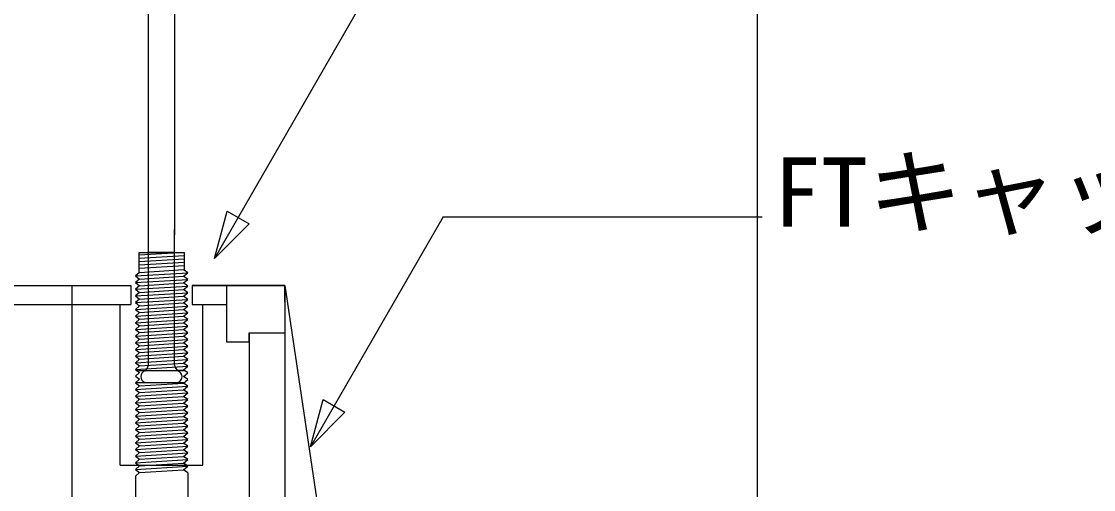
# Model space of a CAD drawing. Units: millimetres on the paper. Extents: x -201 to 201, y -142 to 138.
# Drawn here: x 69.04 to 91.73, y 64.94 to 74.84 of the extents above; entities that cross this region are included whole.
import ezdxf
from ezdxf.enums import TextEntityAlignment as Align

# ---------------------------------------------------------------- set-up
doc = ezdxf.new("R2010")
doc.units = ezdxf.units.MM
for name, color, linetype in [('0-0_A02', 4, 'Continuous'), ('0-2_C007', 4, 'Continuous'), ('0-5_C090', 4, 'Continuous'), ('0-6_C069', 7, 'Continuous'), ('0-9_C058', 4, 'Continuous'), ('0-B_A62', 4, 'Continuous')]:
    doc.layers.add(name, color=color, linetype=linetype)
doc.styles.add('ＭＳ ゴシック', font='')
doc.styles.get('ＭＳ ゴシック').set_extended_font_data('MS Gothic')

msp = doc.modelspace()

# ---------------------------------------------------------------- linework, layer by layer
at = {"layer": '0-2_C007', "color": 7}
for p, q in [((80.24, 82.187), (73.127, 69.828)), ((77.966, 70.712), (84.718, 70.712))]:
    msp.add_line(p, q, dxfattribs=at)
msp.add_lwpolyline([(73.127, 69.828), (73.395, 70.828), (73.859, 70.56)], close=True, dxfattribs=at)
msp.add_lwpolyline([(77.966, 70.712), (75.156, 65.845), (75.424, 66.845), (75.888, 66.577), (75.156, 65.845)], dxfattribs=at)
at = {"layer": '0-5_C090'}
for p, q in [((47.87, 69.258), (71.356, 69.258)), ((72.656, 69.258), (74.613, 69.258)), ((74.613, 68.908), (74.613, 69.258)), ((47.87, 68.858), (71.356, 68.858)), ((73.863, 68.058), (73.39, 68.058)), ((71.131, 65.458), (72.881, 65.458))]:
    msp.add_line(p, q, dxfattribs=at)
at = {"layer": '0-5_C090', "color": 7}
for p, q in [((70.113, 69.258), (70.113, 68.458)), ((70.113, 69.258), (70.113, 68.458)), ((74.613, 69.258), (76.113, 59.258)), ((74.613, 69.258), (74.613, 68.908)), ((74.613, 69.258), (74.613, 68.908))]:
    msp.add_line(p, q, dxfattribs=at)
at = {"layer": '0-5_C090'}
for points in [[(74.613, 68.908), (74.613, 69.258), (72.656, 69.258)], [(72.656, 69.258), (72.656, 68.858), (73.39, 68.858)]]:
    msp.add_lwpolyline(points, dxfattribs=at)
at = {"layer": '0-6_C069'}
for p, q in [((84.613, 111.572), (84.613, 64.706)), ((74.613, 68.908), (74.613, 51.408)), ((74.613, 68.908), (74.613, 51.408)), ((70.113, 68.458), (70.113, 51.408)), ((73.863, 68.258), (73.863, 51.408))]:
    msp.add_line(p, q, dxfattribs=at)
at = {"layer": '0-9_C058', "color": 7}
for p, q in [((71.731, 70.328), (71.731, 101.358)), ((71.731, 70.443), (71.731, 101.243)), ((71.731, 70.443), (71.731, 101.243)), ((72.281, 101.358), (72.281, 70.328)), ((72.281, 101.243), (72.281, 70.443)), ((72.281, 101.243), (72.281, 70.443))]:
    msp.add_line(p, q, dxfattribs=at)
at = {"layer": '0-9_C058'}
for p, q in [((71.731, 68.943), (71.731, 70.443)), ((71.731, 68.943), (71.731, 70.443)), ((71.731, 67.573), (71.731, 70.443)), ((72.281, 68.943), (72.281, 70.443)), ((72.281, 68.943), (72.281, 70.443)), ((72.281, 67.573), (72.281, 70.443)), ((71.534, 69.903), (72.374, 69.956)), ((71.534, 69.833), (72.484, 69.893)), ((71.704, 69.958), (72.314, 69.958)), ((72.281, 69.958), (71.731, 69.958)), ((71.534, 69.763), (72.484, 69.823)), ((71.534, 69.693), (72.484, 69.753)), ((71.534, 69.623), (72.484, 69.683)), ((71.454, 69.458), (72.565, 69.528)), ((71.534, 69.525), (71.454, 69.458)), ((71.454, 69.458), (71.545, 69.393)), ((71.545, 69.534), (72.473, 69.592)), ((71.545, 69.393), (72.473, 69.451)), ((72.473, 69.451), (72.565, 69.528)), ((72.565, 69.528), (72.484, 69.584)), ((71.545, 69.393), (71.454, 69.317)), ((71.454, 69.317), (72.565, 69.387)), ((71.545, 69.252), (71.454, 69.176)), ((71.454, 69.176), (72.565, 69.246)), ((72.565, 69.246), (72.473, 69.31)), ((72.473, 69.169), (72.565, 69.246)), ((71.454, 69.176), (71.545, 69.111)), ((71.545, 69.111), (71.454, 69.035)), ((71.454, 69.035), (72.565, 69.105)), ((71.454, 69.035), (71.545, 68.97)), ((71.545, 68.97), (71.454, 68.894)), ((71.454, 68.894), (72.565, 68.964)), ((71.545, 69.111), (72.473, 69.169)), ((71.545, 68.97), (72.473, 69.028)), ((71.454, 68.894), (71.545, 68.829)), ((71.545, 68.829), (71.454, 68.753)), ((71.454, 68.753), (72.565, 68.823)), ((71.454, 68.753), (71.545, 68.688)), ((71.545, 68.829), (72.473, 68.887)), ((71.545, 68.688), (72.473, 68.746)), ((71.545, 68.688), (71.454, 68.612)), ((71.454, 68.612), (72.565, 68.682)), ((71.454, 68.612), (71.545, 68.547)), ((71.545, 68.547), (71.454, 68.471)), ((71.454, 68.471), (72.565, 68.541)), ((71.545, 68.547), (72.473, 68.605)), ((72.565, 68.541), (72.473, 68.605)), ((72.473, 68.464), (72.565, 68.541)), ((71.454, 68.471), (71.545, 68.406)), ((71.545, 68.406), (71.454, 68.33)), ((71.454, 68.33), (72.565, 68.4)), ((71.454, 68.33), (71.545, 68.265)), ((71.545, 68.406), (72.473, 68.464)), ((71.545, 68.265), (72.473, 68.323)), ((71.545, 68.265), (71.454, 68.189)), ((71.454, 68.189), (72.565, 68.259)), ((71.454, 68.189), (71.545, 68.124)), ((71.545, 68.124), (71.454, 68.048)), ((71.454, 68.048), (72.565, 68.118)), ((71.454, 68.048), (71.545, 67.983)), ((71.545, 68.124), (72.473, 68.182)), ((71.545, 67.983), (71.454, 67.907)), ((71.454, 67.907), (72.565, 67.977)), ((71.454, 67.907), (71.545, 67.842)), ((71.545, 67.842), (71.454, 67.766)), ((71.454, 67.766), (72.565, 67.836)), ((71.545, 67.983), (72.473, 68.041)), ((71.545, 67.842), (72.473, 67.9)), ((71.454, 67.766), (71.545, 67.701)), ((71.545, 67.701), (71.454, 67.625)), ((71.454, 67.625), (72.565, 67.695)), ((71.545, 67.701), (72.473, 67.759)), ((71.545, 67.56), (71.454, 67.484)), ((71.454, 67.484), (72.565, 67.554)), ((72.168, 67.458), (72.473, 67.477)), ((71.454, 67.343), (71.545, 67.278)), ((71.545, 67.278), (71.454, 67.202)), ((71.454, 67.202), (71.549, 67.208)), ((71.454, 67.202), (71.545, 67.137)), ((71.545, 67.137), (72.473, 67.195)), ((71.653, 67.208), (72.358, 67.208)), ((71.653, 67.208), (72.358, 67.208)), ((71.653, 67.208), (72.358, 67.208)), ((71.545, 67.137), (71.454, 67.061)), ((71.454, 67.061), (72.565, 67.131)), ((71.454, 67.061), (71.545, 66.996)), ((71.545, 66.996), (71.454, 66.92)), ((71.454, 66.92), (72.565, 66.99)), ((71.454, 66.92), (71.545, 66.855)), ((71.545, 66.996), (72.473, 67.054)), ((71.545, 66.855), (71.454, 66.779)), ((71.454, 66.779), (72.565, 66.849)), ((71.454, 66.779), (71.545, 66.714)), ((71.545, 66.714), (71.454, 66.638)), ((71.454, 66.638), (72.565, 66.708)), ((71.545, 66.855), (72.473, 66.913)), ((71.545, 66.714), (72.473, 66.772)), ((71.454, 66.638), (71.545, 66.573)), ((71.545, 66.573), (71.454, 66.497)), ((71.454, 66.497), (72.565, 66.567)), ((71.454, 66.497), (71.545, 66.432)), ((71.545, 66.573), (72.473, 66.631)), ((71.545, 66.432), (72.473, 66.49)), ((71.545, 66.432), (71.454, 66.356)), ((71.454, 66.356), (72.565, 66.426)), ((71.454, 66.356), (71.545, 66.291)), ((71.545, 66.291), (71.454, 66.215)), ((71.454, 66.215), (72.565, 66.285)), ((71.545, 66.291), (72.473, 66.349)), ((71.454, 66.215), (71.545, 66.15)), ((71.545, 66.15), (71.454, 66.074)), ((71.454, 66.074), (72.565, 66.144)), ((71.454, 66.074), (71.545, 66.009)), ((71.545, 66.009), (71.454, 65.933)), ((71.545, 66.15), (72.473, 66.208)), ((71.545, 66.009), (72.473, 66.067)), ((71.454, 65.933), (72.565, 66.003)), ((71.454, 65.933), (71.545, 65.868)), ((71.545, 65.868), (71.454, 65.792)), ((71.454, 65.792), (72.565, 65.862)), ((71.454, 65.792), (71.545, 65.727)), ((71.545, 65.868), (72.473, 65.926)), ((71.545, 65.727), (72.473, 65.785)), ((71.545, 65.727), (71.454, 65.651)), ((71.454, 65.651), (72.565, 65.721)), ((71.454, 65.651), (71.545, 65.586)), ((71.545, 65.586), (71.454, 65.51)), ((71.454, 65.51), (72.565, 65.58)), ((71.545, 65.586), (72.473, 65.644)), ((71.454, 65.51), (71.545, 65.445)), ((71.545, 65.445), (71.454, 65.369)), ((71.454, 65.369), (72.565, 65.439)), ((71.545, 65.445), (72.473, 65.503)), ((72.565, 65.439), (72.473, 65.503)), ((72.473, 65.362), (72.565, 65.439)), ((72.565, 65.298), (72.473, 65.362)), ((71.545, 65.304), (71.454, 65.228))]:
    msp.add_line(p, q, dxfattribs=at)
for points in [[(71.534, 69.525), (71.534, 69.958), (72.484, 69.958), (72.484, 69.584)], [(72.473, 69.31), (72.565, 69.387), (72.473, 69.451)], [(71.454, 69.317), (71.545, 69.252), (72.473, 69.31)], [(72.473, 69.028), (72.565, 69.105), (72.473, 69.169)], [(72.473, 68.887), (72.565, 68.964), (72.473, 69.028)], [(72.473, 68.746), (72.565, 68.823), (72.473, 68.887)], [(72.473, 68.605), (72.565, 68.682), (72.473, 68.746)], [(72.473, 68.323), (72.565, 68.4), (72.473, 68.464)], [(72.473, 68.182), (72.565, 68.259), (72.473, 68.323)], [(72.473, 68.041), (72.565, 68.118), (72.473, 68.182)], [(72.473, 67.9), (72.565, 67.977), (72.473, 68.041)], [(72.473, 67.759), (72.565, 67.836), (72.473, 67.9)], [(71.454, 67.625), (71.545, 67.56), (72.473, 67.618)], [(72.473, 67.618), (72.565, 67.695), (72.473, 67.759)], [(72.473, 67.477), (72.565, 67.554), (72.473, 67.618)], [(71.454, 67.484), (71.545, 67.419), (71.454, 67.343)], [(72.473, 67.336), (72.565, 67.413), (72.473, 67.477)], [(72.473, 67.195), (72.565, 67.272), (72.473, 67.336)], [(72.473, 67.054), (72.565, 67.131), (72.473, 67.195)], [(72.473, 66.913), (72.565, 66.99), (72.473, 67.054)], [(72.473, 66.772), (72.565, 66.849), (72.473, 66.913)], [(72.473, 66.631), (72.565, 66.708), (72.473, 66.772)], [(72.473, 66.49), (72.565, 66.567), (72.473, 66.631)], [(72.473, 66.349), (72.565, 66.426), (72.473, 66.49)], [(72.473, 66.208), (72.565, 66.285), (72.473, 66.349)], [(72.473, 66.067), (72.565, 66.144), (72.473, 66.208)], [(72.473, 65.926), (72.565, 66.003), (72.473, 66.067)], [(72.473, 65.785), (72.565, 65.862), (72.473, 65.926)], [(72.473, 65.644), (72.565, 65.721), (72.473, 65.785)], [(72.473, 65.503), (72.565, 65.58), (72.473, 65.644)], [(71.454, 65.369), (71.545, 65.304), (72.473, 65.362)]]:
    msp.add_lwpolyline(points, dxfattribs=at)
for centre, radius, start, end in [((71.698, 67.328), 0.129, 109.3556, 249.5289), ((71.534, 67.608), 0.2, 307.5508, 349.8872), ((71.534, 67.608), 0.2, 307.5508, 349.8872), ((71.534, 67.608), 0.2, 307.5508, 349.8872), ((72.478, 67.608), 0.2, 190.1128, 232.4492), ((72.478, 67.608), 0.2, 190.1128, 232.4492), ((72.478, 67.608), 0.2, 190.1128, 232.4492), ((72.313, 67.328), 0.129, 290.4711, 70.6444)]:
    msp.add_arc(centre, radius, start, end, dxfattribs=at)
at = {"layer": '0-B_A62'}
for p, q in [((71.356, 69.258), (71.356, 68.858)), ((73.39, 68.058), (73.39, 69.258)), ((71.131, 65.458), (71.131, 68.858)), ((72.881, 65.458), (72.881, 68.858)), ((73.145, 68.858), (73.39, 68.858)), ((73.863, 68.258), (74.613, 68.258)), ((73.863, 68.058), (73.863, 68.258)), ((71.49, 67.458), (72.5, 67.458)), ((71.461, 67.208), (72.488, 67.208)), ((71.454, 65.228), (71.454, 52.958)), ((72.565, 65.298), (72.565, 52.958))]:
    msp.add_line(p, q, dxfattribs=at)

# ---------------------------------------------------------------- texts
at = {"layer": '0-0_A02', "color": 7, "style": 'ＭＳ ゴシック'}
msp.add_text('FTキャップ', height=1.466, dxfattribs=at).set_placement((84.96, 70.061), align=Align.BOTTOM_LEFT)

doc.saveas('drawing.dxf')
